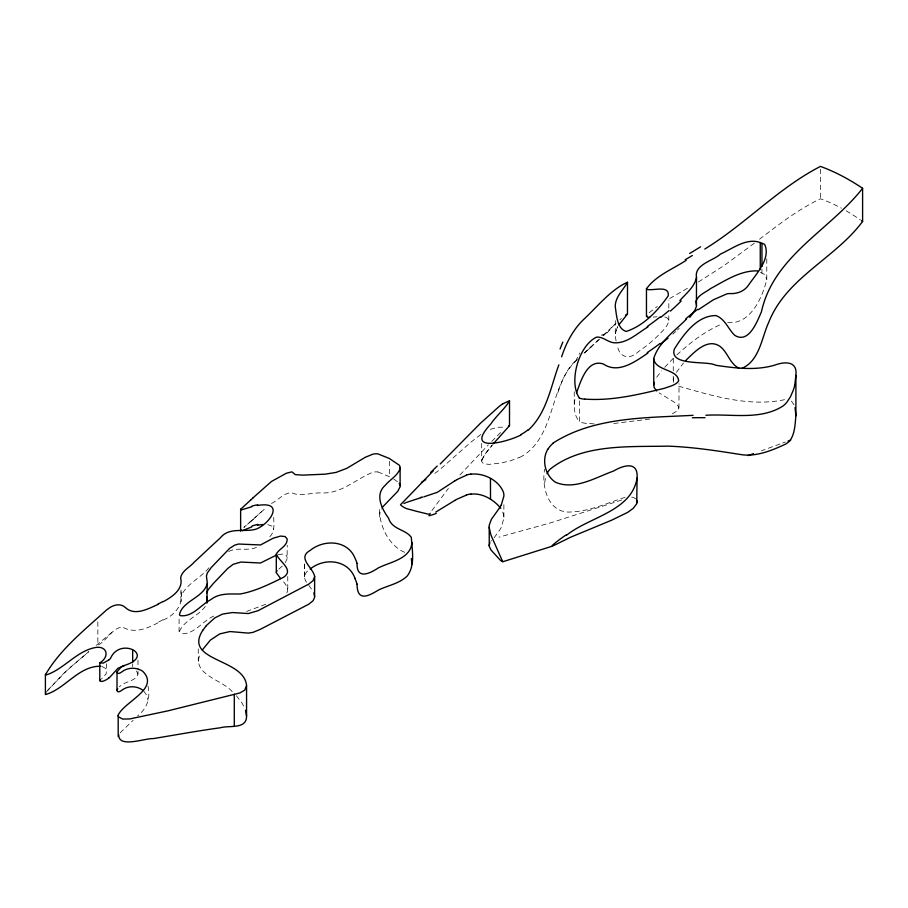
<?xml version="1.0" encoding="UTF-8"?>
<svg xmlns="http://www.w3.org/2000/svg" width="908" height="908" viewBox="0 0 908 908"><rect width="100%" height="100%" fill="white"/><g stroke="black" fill="none" stroke-linecap="round" stroke-linejoin="round"><path stroke-width="0.68" stroke-dasharray="4.54 3.41" d="M179.08 631.662L179.08 617.61M163.224 620.016C175.221 615.011 184.279 603.956 180.681 590.654M269.812 536.696C275.544 531.248 273.58 522.963 273.739 515.937M304.543 576.478L304.543 564.436M404.65 552.325C388.352 545.379 378.715 524.711 379.51 507.595M625.033 497.334C607.395 502.896 590.2 511.17 571.404 511.964C548.546 514.053 541.236 487.131 544.641 469.22M668.821 320.399L668.821 313.601M668.821 308.152L668.821 299.981M678.968 408.169L679.014 383.607M285.339 562.608L287.11 558.647L287.234 545.299M481.694 443.433L481.694 461.514L483.521 463.716L489.026 464.374L501.193 462.978L510.625 460.719L519.671 457.326M232.198 691.635C221.745 679.286 190.147 674.281 200.702 652.909M379.51 516.845L380.214 511.306L381.462 508.639M766.783 258.848L766.783 279.539C762.436 297.586 750.326 325.087 727.614 322.476M579.452 400.927L579.452 421.823C573.765 415.058 573.323 405.558 575.4 397.307M306.541 582.255C303.238 578.464 304.486 572.721 308.663 570.156M544.63 482.931L545.81 476.609M148.004 686.153C150.614 698.592 147.073 708.195 137.653 715.924M137.993 671.398C139.208 679.786 128.505 680.807 123.159 684.042A17.967 12.678 -0.9 0 0 121.116 685.324L119.368 686.8M106.599 663.771L106.179 673.861L101.514 678.957M481.694 460.901L484.077 455.544L492.057 445.261M673.691 377.921L673.293 381.133A7.491 5.834 7.4 0 0 673.691 382.677M577.318 359.647C549.329 384.583 556.32 432.094 524.756 454.545A30.032 18.092 -15.7 0 1 519.682 457.337M557.818 392.721C562.177 380.361 567.035 367.275 577.829 359.023M286.815 593.003C289.504 588.452 285.282 583.81 282.433 580.53M482.012 459.516L485.962 452.842L492.522 444.772M575.479 361.339L579.86 353.019M431.89 510.58L448.382 488.413M676.358 372.428L683.474 362.984M656.688 377.217L661.614 370.873M494.19 537.695L500.07 529.477A49.191 41.53 9.6 0 0 501.329 527.219L503.895 518.139A22.689 18.83 -6.1 0 0 503.418 514.076L501.886 510.058M46.251 692.168L63.719 673.293L88.678 651.649M205.299 606.374C198.182 616.475 183.268 620.448 179.171 632.274A4.971 3.189 -3.4 0 0 180.124 633.568M47.727 690.125L68.974 668.413L88.78 651.808M490.865 541.259L491.478 540.555M120.128 732.847L133.113 720.339M459.947 474.986L488.345 444.863M664.724 367.263L673.248 358.331M606.907 332.396L603.582 335.62L605.477 333.894L601.278 335.177M491.761 441.401L501.522 431.641M611.322 327.89L615.715 323.589M282.331 566.104L278.188 569.622M584.037 353.212L598.52 339.671M602.651 335.801L616.101 323.214M676.891 354.846C690.228 342.645 704.835 331.318 721.542 324.145M677.493 329.933L679.195 328.367M208.942 567.772C200.634 578.18 185.05 584.604 180.681 597.362M244.751 526.674L243.866 527.446L266.248 507.583M253.116 519.376L261.402 511.783M588.452 349.421L592.209 345.982M584.718 352.837L599.779 339.081M672.851 334.133L675.802 331.511M157.981 622.809C147.141 628.563 134.066 633.954 122.648 627.076C111.661 627.769 107.223 640.776 97.848 645.157L97.848 620.096M250.903 521.362L245.603 525.936M619.858 319.775L621.378 318.447M649.175 312.727L657.335 306.473M96.203 645.418L114.476 630.265M754.366 243.185L724.505 265.25L697.968 282.252M759.519 239.201C778.882 224.401 798.348 209.328 820.446 198.784A194.119 112.081 60 0 1 841.41 208.182M271.458 503.463C278.098 500.444 286.973 489.548 294.351 493.804C302.977 496.063 312.556 492.476 321.511 492.93C341.408 493.952 355.664 479.072 372.791 472.285A9.999 5.993 -12.6 0 1 377.887 471.956M480.763 434.523L470.548 442.468L440.21 469.266A221.881 128.107 0 0 1 432.855 474.816M669.707 298.528L688.593 287.654M213.755 616.067C202.314 620.981 193.563 635.668 180.113 633.568M228.68 551.531C237.306 546.718 247.646 551.508 256.442 547.365M672.374 413.81L678.06 410.325L678.707 406.682L674.814 402.482L659.106 392.903M265.738 604.274L246.499 611.481M490.297 429.348L497.959 427.225L504.893 427.237M780.029 443.989L761.437 450.777M782.696 443.025L785.363 442.048M621.764 500.002L551.508 522.599L498.889 537.173M278.279 554.516L282.967 554.062A5.459 3.598 -8.5 0 1 286.485 555.662L287.178 557.58M649.788 419.065L613.74 423.514M656.995 316.79L653.238 317.119M784.58 399.679C748.044 407.374 711.009 395.275 676.154 385.48M594.15 423.923L586.205 423.196M377.898 471.944L390.304 477.041M267.701 524.552L272.786 526.47L273.739 529.171M664.826 316.971C673.509 319.014 664.974 328.639 661.614 331.988C654.623 339.41 646.712 345.959 638.29 351.714C629.21 360.499 618.893 357.23 617.304 345.154M101.866 666.472L105.237 668.243L106.599 672.124M760.461 272.411L764.865 274.613L766.783 279.539M393.743 479.015L398.657 482.591M635.816 498.901L633.773 497.607A5.278 3.053 0 0 0 631.015 497.107M791.401 401.12L794.216 405.013M143.714 691.056L146.858 695.437L148.004 700.204M236.409 695.755L241.823 702.656L244.842 708.456M136.518 671.035L137.993 674.201M308.834 585.399L313.317 591.664M616.078 340.977L615.272 335.96L615.306 319.457M820.446 169.217L820.446 198.784M761.948 269.097L761.948 273.172M673.259 358.569L673.259 370.816M673.259 376.264L673.259 380.35M574.242 391.791L574.242 407.102M503.883 504.723L503.883 517.129M389.362 461.253L389.362 476.53M304.543 563.936L304.543 577.34M287.768 576.455L287.768 589.882M198.273 648.845L198.273 662.715M180.998 589.996L180.998 601.89M137.993 660.173L137.993 670.002M132.681 663.964L132.681 666.744M162.804 619.789A68.577 31.042 -18.3 0 1 157.606 622.536M253.264 519.319A93.83 15.686 -32.7 0 1 251.051 521.306M846.131 210.815A194.119 112.081 60 0 1 860.512 219.986M606.975 332.964A67.805 11.77 -47.6 0 1 611.232 328.605M586.08 423.389A37.115 18.875 -1.3 0 1 579.27 421.993M615.465 332.283L615.306 333.52L617.656 326.721L615.465 332.283"/><path stroke-width="1.36" d="M142.658 690.137C136.79 685.767 128.005 685.563 122.115 690.035C120.798 691.124 117.404 693.269 116.996 690.33L117.007 671.841L121.127 667.096A18.024 12.451 -2.5 0 1 123.148 665.802C157.311 656.121 119.958 635.782 110.447 658.527A18.058 11.089 -9.3 0 1 108.744 660.003M118.188 736.501L118.188 715.527M240.631 530.749L240.631 509.479M280.685 578.657L276.316 572.698L276.304 554.118C279.006 548.636 287.586 546.207 287.166 538.955L285.135 536.549L280.538 536.072L273.149 538.228L260.494 544.97L238.475 544.028L234.582 545.197L229.599 548.387L211.314 567.432L207.308 573.016L206.422 576.081L207.217 582.198L206.945 603.082M357.048 584.06C357.116 601.675 367.785 596.59 378.409 590.064A97.122 85.17 41.9 0 1 381.723 588.577C390.485 584.945 400.371 582.777 407.317 575.91C415.444 565.048 412.016 549.919 411.324 537.377C405.615 529.137 391.904 529.727 388.556 518.139C381.78 508.889 374.55 494.485 385.253 485.303C389.918 479.549 397.556 475.883 400.065 468.641A9.852 6.708 -6 0 0 399.259 465.18L389.362 458.483L377.898 453.875A9.977 6.004 -12.1 0 0 372.791 454.204L365.209 457.326L346.754 468.358L336.028 472.432L325.087 474.169L302.67 475.134L295.304 474.612L291.899 471.842L286.304 473.261L271.458 481.478L253.116 497.743M489.151 527.298L490.831 534.608A47.954 32.892 48 0 0 491.591 536.583L502.737 561.746L501.443 561.008A14.585 8.422 0 0 1 500.263 560.145L497.051 556.649A75.863 43.8 0 0 0 495.711 555.185L491.08 550.078L489.253 546.355L489.208 525.335L491.421 519.274L499.502 507.958M618.904 324.826L627.462 314.02L627.496 282.252C610.902 289.448 597.112 307.006 583.424 319.684C572.948 329.842 566.138 343.031 561.621 356.787M646.462 316.37L646.462 288.494M689.74 317.38L694.87 310.354L696.425 306.359L696.493 277.451C693.984 264.5 713.291 260.744 720.555 254.036C733.096 248.395 748.044 236.477 761.948 243.333A7.786 5.323 -15.8 0 1 764.786 244.638C770.937 258.962 756.046 273.944 748.442 285.237C744.061 291.627 736.615 294.079 729.203 293.545A16.684 12.53 -8.4 0 0 726.786 293.908L713.404 299.776L698.377 309.673M547.036 473.647A30.157 23.619 1.8 0 1 549.783 469.436C582.051 443.501 629.153 446.986 668.163 446.146C692.395 447.02 716.401 450.697 740.315 454.477C755.785 457.167 771.687 450.55 785.522 444.16A36.774 21.236 0 0 0 789.597 441.129C794.909 434.251 795.09 424.161 795.896 415.796L795.896 375.322C797.712 360.419 784.058 361.622 774.638 365.164C755.433 370.816 735.253 368.126 715.833 365.3C707.684 360.419 669.026 366.65 674.315 349.149C683.497 334.439 697.128 315.36 716.06 315.587C725.083 319.014 728.193 329.002 734.697 335.302C748.714 344.189 757.17 321.591 761.46 311.682C773.73 255.795 830.003 230.099 862.6 188.308A224.038 129.345 60 0 0 820.446 166.402C778.065 188.262 745.309 224.219 704.801 249.03M493.407 443.706L509.501 425.682L509.513 400.78L502.862 403.765M503.043 561.655L552.597 546.083L570.542 537.241L611.697 520.171L627.553 512.43L633.251 508.344L636.746 503.724L637.064 478.085C638.528 460.243 622.616 465.611 613.592 471.025C595.512 477.46 574.991 490.456 555.594 482.341C545.129 475.474 541.372 459.97 547.83 449.154M489.14 545.583L489.889 542.655M795.896 375.322L794.818 384.754M116.996 690.33L117.677 688.65M696.493 277.451C694.541 286.973 686.039 293.568 679.876 300.548M207.16 601.947L206.581 596.533M203.199 629.698C181.816 661.58 244.547 658.028 246.567 685.722L246.567 716.094C246.704 729.76 228.771 725.129 220.542 727.739C198.001 730.792 175.63 734.947 153.191 738.613C145.019 738.113 118.222 748.533 118.744 734.731M637.064 478.085C631.582 511.408 589.519 516.8 566.774 535.062M637.019 502.726L636.724 500.195M240.665 530.874L241.097 530.022M356.969 563.335A31.337 27.07 5.5 0 0 355.198 558.681C348.127 540.01 324.156 538.989 310.173 550.43C296.644 557.966 313.124 567.591 314.667 576.512L314.565 597.487L313.078 600.744L308.686 604.251L260.267 629.357L253.06 632.354L248.327 633.092L229.928 631.548L219.747 633.898L210.395 640.083L202.268 650.037M314.667 576.512L313.078 580.689L308.686 584.15L257.917 610.755L248.327 613.547L232.369 612.548L222.528 614.092L214.731 617.939L206.23 625.691M656.632 390.973L654.203 387.568L653.783 385.015L653.692 358.524C658.867 342.01 674.689 331.045 686.425 319.173M246.567 685.722L244.683 690.182L239.814 692.986L167.696 710.907L129.799 718.932L122.716 719.091L118.732 717.014A3.246 2.69 24.9 0 1 118.256 714.834C125.383 700.908 160.08 688.48 142.647 671.205C136.597 667.164 127.971 667.255 122.115 671.659C120.809 672.703 117.45 674.939 116.996 672.045M411.96 542.36C410.915 557.739 393.312 561.348 381.735 566.365A104.42 89.642 30.4 0 0 378.409 567.863C369.386 573.822 356.606 579.837 357.048 563.323M695.982 301.263C698.139 294.896 705.709 292.342 710.646 288.528C725.22 280.685 740.44 270.346 757.578 270.879M276.304 572.278L277.042 570.644M653.783 385.015L654.191 382.393M207.16 583.889C203.154 597.929 182.315 600.892 179.421 614.75A5.073 3.223 -4 0 0 180.374 615.669C192.598 617.236 200.793 604.796 210.769 599.666C219.225 592.89 230.064 594.059 240.109 594.014C255.341 591.278 269.585 584.139 283.398 577.363C294.85 569.918 279.04 561.655 276.304 554.118M646.7 315.553L647.279 317.221L649.651 317.346M509.536 400.973C504.337 409.349 496.29 415.83 490.751 424.036C462.944 453.943 507.947 441.992 521.442 434.716M576.546 392.812C580.745 381.462 587.181 358.637 603.343 363.995C618.416 374.232 635.271 361.588 647.915 353.064M627.496 282.252C623.149 290.254 615.022 296.973 615.249 306.859C616.657 314.985 616.861 328.707 626.214 331.431C643.772 325.768 657.937 310.604 668.231 295.826C669.571 284.919 653.987 290.844 647.279 289.47L646.496 288.744C655.962 275.578 672.715 269.108 686.153 260.358M99.789 680.932L99.789 662.874C110.288 656.609 107.121 644.442 93.706 647.892C75.58 652.228 63.39 669.457 46.115 674.985L45.502 674.633C60.166 649.322 84.887 629.675 106.565 609.949A6.481 0.681 -36.2 0 1 108.12 608.859C112.853 604.978 120.185 602.821 125.213 607.395C134.69 616.441 148.14 608.78 158.015 604.422M558.851 364.834C550.645 387.126 546.616 413.197 528.399 430.006M45.695 693.156L45.502 694.563C65.149 689.093 78.69 665.655 100.754 666.256M206.684 592.845L208.273 589.53L213.187 583.651L227.647 568.533L233.208 564.277L241.017 562.041L260.483 563.017L276.758 554.936M501.352 504.837L503.895 496.052A21.826 17.49 -10.5 0 0 503.429 492.17C498.481 479.912 483.703 472.796 470.843 474.169M430.199 513.326L429.666 514.246L427.702 514.019L416.204 511.227A75.546 43.618 0 0 0 413.707 510.534L406.682 508.639A14.585 8.422 0 0 1 405.15 507.992A21.633 12.496 0 0 1 400.507 504.757L433.422 470.685M240.699 509.263L250.903 499.786M382.279 507.334L397.761 491.307L400.065 486.836A9.886 6.821 -5.6 0 0 399.259 483.317M862.6 188.308L862.6 221.473C835.178 258.474 786.419 277.542 768.747 322.261C761.551 337.901 759.587 360.862 741.779 368.432M100.368 679.967C99.585 683.747 107.269 679.525 108.744 678.038M685.495 360.748C694.177 352.349 707.514 337.458 720.214 346.538C727.91 352.542 729.953 364.029 739.112 368.251M440.21 463.977L480.343 423.366L498.98 406.602A22.711 5.641 -41.5 0 1 502.884 403.719M552.745 443.286C593.684 416.738 645.985 417.896 693.065 415.319M669.037 310.559L660.933 317.255M668.05 338.162L660.933 343.769M108.744 660.003L103.274 663.101L99.789 662.806M625.601 315.008L627.462 314.02M647.915 326.971C637.28 333.236 626.702 344.053 613.365 342.713C607.475 341.771 602.719 336.55 596.556 337.118C578.362 345.789 568.431 382.438 579.452 398.147M310.161 569.055C324.372 557.399 347.968 559.487 354.937 578.169M454.772 480.888L437.281 492.329L423.979 496.801M421.403 482.352L424.694 480.298A221.881 128.107 0 0 0 425.818 479.572M454.772 500.456L435.795 512.078M456.883 479.606L466.406 475.213M163.247 601.686C171.93 597.055 183.575 589.36 180.658 577.987C181.679 570.803 189.829 567.33 194.164 562.188C202.836 554.221 211.326 546.071 220.065 538.183C229.304 526.322 244.445 532.803 256.465 529.001C270.652 523.167 285.021 500.728 257.429 505.495M406.205 502.499L422.776 497.073M251.732 526.924L242.232 530.703M788.019 441.072L790.686 440.096M753.492 453.659L748.215 455.578M466.474 495.087L456.883 499.241A49.225 26.559 -20.3 0 0 454.794 500.467M251.743 506.766L241.46 509.876A3.621 1.01 -26.9 0 1 240.688 509.263M508.911 425.591L509.501 425.682M257.429 525.255L263.025 524.449M470.946 494.168C482.5 492.772 493.714 499.718 500.807 508.276M124.351 665.655L118.04 668.186L110.447 676.562A18.047 11.066 -9.3 0 1 108.744 678.038M705.891 415.262C731.315 413.639 760.405 420.574 783.093 405.933A31.167 28.727 60.7 0 0 786.873 402.233L790.482 396.717L793.195 390.44A56.16 52.948 36.5 0 0 794.875 384.765M584.729 399.089C611.742 401.098 638.63 394.571 664.69 388.204C669.423 386.343 675.484 385.446 678.651 381.031C677.935 368.682 655.156 371.372 653.692 358.524M490.445 478.505L490.513 499.309M313.896 592.867L314.667 596.352M245.512 710.283L246.567 716.094M411.301 558.602L411.96 563.959M795.045 407.567L795.896 415.796M695.971 301.728L696.493 305.406M761.948 243.333L761.948 266.385M760.257 242.515L760.257 269.597M400.11 467.495L400.11 485.678M234.298 694.257L234.298 726.014M132.681 650.06L132.681 662.579M45.4 674.315L45.4 694.314M162.918 601.493A68.985 33.346 -16.8 0 1 157.731 604.195M251.959 506.062A32.654 16.208 -31.1 0 1 257.804 504.848M253.207 497.72A101.026 24.913 -29.3 0 1 250.994 499.763M203.301 629.743A69.042 52.732 8.1 0 1 206.354 625.76M251.993 526.027A34.844 16.787 -35.5 0 1 257.861 524.415M354.778 578.226A33.948 30.497 7.3 0 1 356.946 584.082M692.327 417.748A560.327 331.624 -11.5 0 1 705.073 417.68M547.967 449.199A30.634 23.199 -5 0 1 552.927 443.399M552.178 545.538A147.255 135.133 70.8 0 1 566.535 534.653M501.307 504.825A51.45 42.097 0.6 0 1 499.445 507.935M466.383 475.077A20.544 13.382 -22.2 0 1 470.866 474.021M454.794 480.899A49.997 27.263 -22.2 0 1 456.906 479.628M405.331 502.975A20.793 1.226 -25.6 0 1 403.969 503.509M420.495 497.584A37.376 0.772 -23 0 1 421.335 497.221M437.225 465.997A148.288 12.735 -41.5 0 1 430.596 472.501M528.002 429.836A30.543 17.967 -18.4 0 1 521.135 434.41M560.066 349.001A403.118 44.991 -82.7 0 1 562.835 342.089M692.361 255.5A209.226 66.954 -27.3 0 1 685.256 259.688M700.522 246.817A193.132 69.53 -26.8 0 1 689.649 253.457M685.812 318.821A195.141 137.222 -10.5 0 1 697.787 309.265M584.65 399.214A36.695 19.318 -5.1 0 1 579.338 398.26M660.218 316.892A227.533 136.348 -18 0 1 647.234 326.551M681.182 301.002A193.007 120.162 -16.6 0 1 670.331 311.126M861.556 220.723A194.119 112.081 60 0 1 862.6 221.473M466.451 494.928A20.169 13.359 -20 0 1 470.968 494.009M436.249 513.395A17.695 7.332 -23.8 0 1 428.871 515.721M660.173 343.394A224.991 133.499 -15.9 0 1 647.188 352.622"/></g></svg>
